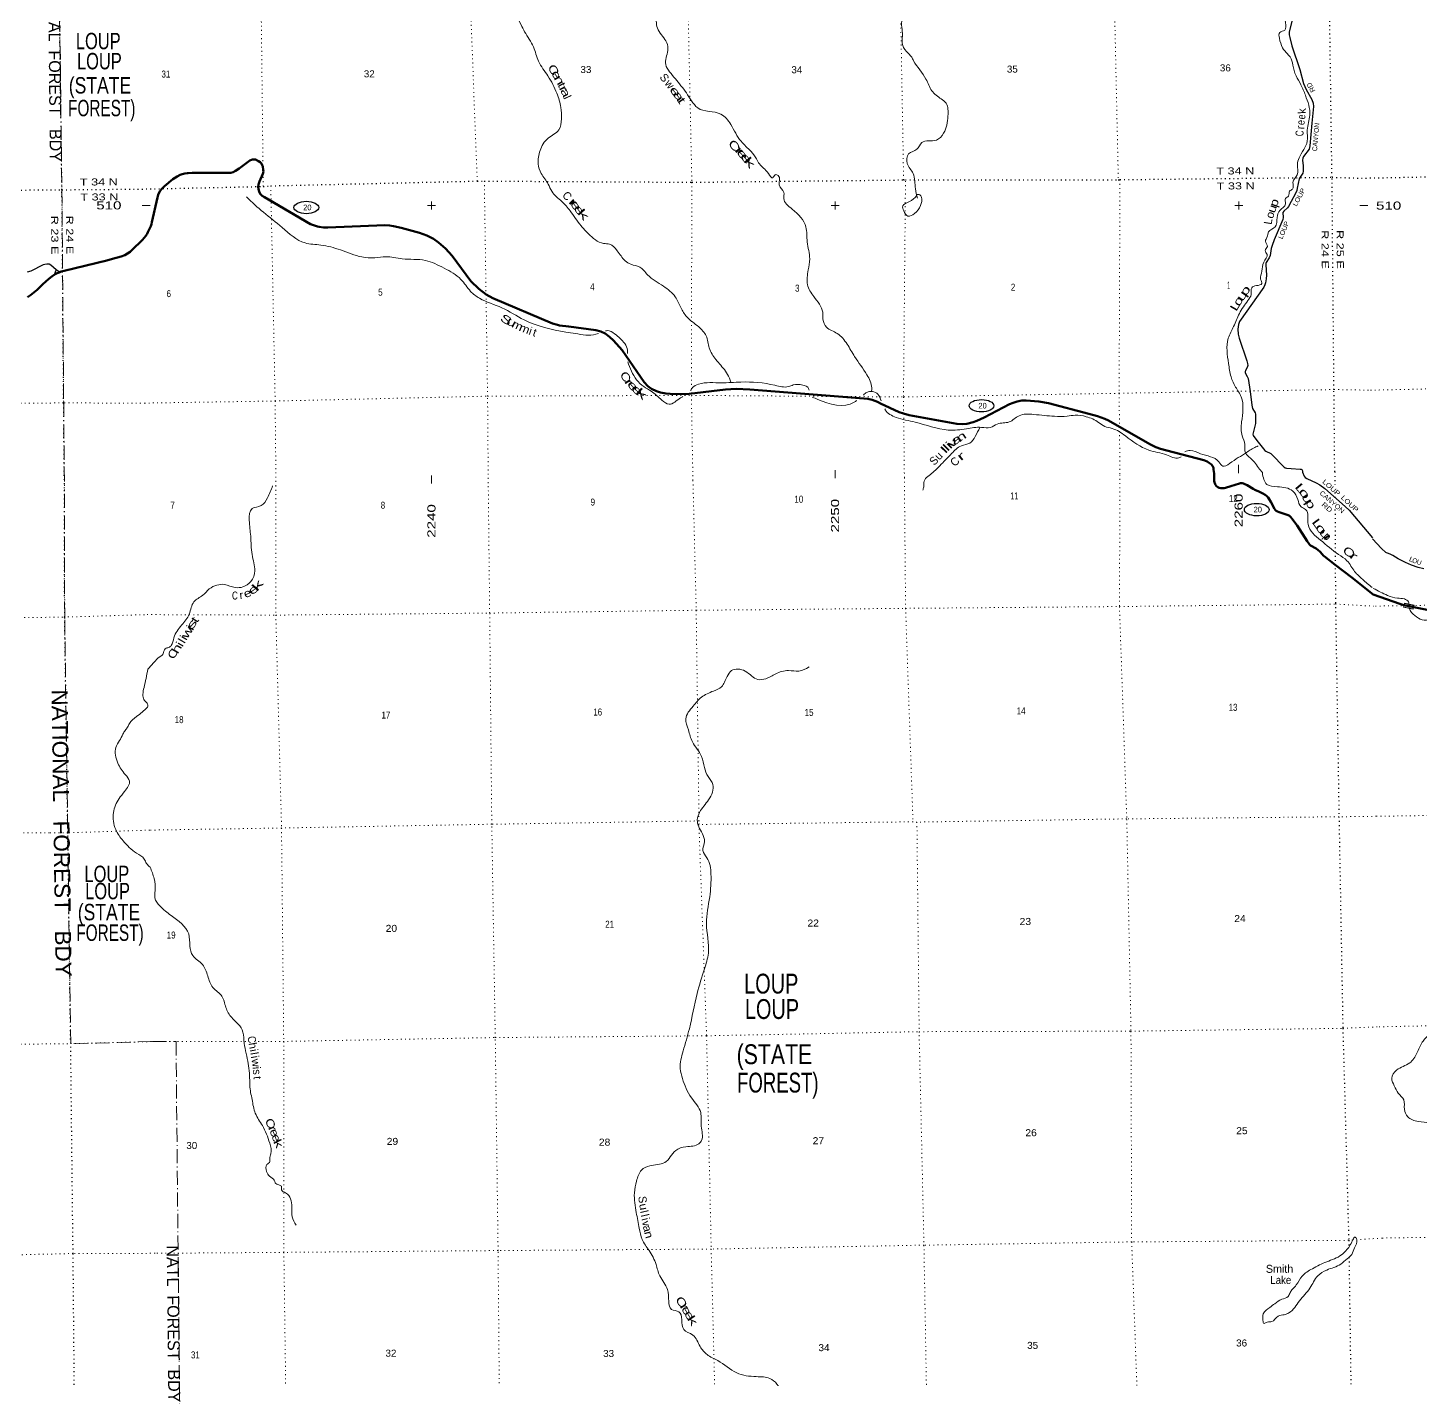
# Model space of a CAD drawing. Header units: feet. Extents: x 244583 to 493183, y 184934 to 372822.
# Drawn here: x 272783 to 307571, y 300871 to 334633 of the extents above; entities that cross this region are included whole.
import ezdxf
from ezdxf.enums import TextEntityAlignment as Align

# ---------------------------------------------------------------- set-up
doc = ezdxf.new("R2010")
doc.units = ezdxf.units.FT
doc.header["$LTSCALE"] = 70
doc.linetypes.add('DOT_DASHED', pattern=[7.7, 5, -1.2, 0.3, -1.2])
doc.linetypes.add('DOTTED', pattern=[1.5, 0.3, -1.2])
for name, color, linetype, lineweight in [('17', 7, 'Continuous', 25), ('23', 7, 'Continuous', 70), ('29', 7, 'Continuous', 25), ('30', 7, 'Continuous', 25), ('39', 7, 'Continuous', 13), ('44', 7, 'DOT_DASHED', 13), ('5', 7, 'Continuous', 13), ('59', 7, 'Continuous', 13), ('6', 7, 'DOTTED', 25), ('7', 7, 'DOTTED', 13)]:
    doc.layers.add(name, color=color, linetype=linetype, lineweight=lineweight)
doc.layers.add('41', color=7, linetype='Continuous')

msp = doc.modelspace()

# ---------------------------------------------------------------- linework, layer by layer
at = {"layer": '17'}
for centre in [(279740.5, 330144.39), (296610.98, 325191.11), (303487.09, 322595.87)]:
    msp.add_ellipse(centre, major_axis=(309.24, -1), ratio=0.500121, dxfattribs=at)
at = {"layer": '23'}
for points in [[(275647.52, 329332.44), (275693.37, 329382.9), (275733.05, 329438.07), (275763.44, 329488.07), (275784.06, 329531.94), (275852.58, 329676.25), (275861.85, 329700.99), (275869.43, 329725.4), (275882.46, 329776.26), (276018.95, 330396.84), (276039.09, 330460.89), (276057.63, 330504.19), (276090.61, 330564), (276127.71, 330613.49), (276193.65, 330677.41), (276408.57, 330848.29), (276517.21, 330920.75), (276587.28, 330957.87), (276641.9, 330979.52), (276704.76, 330994.99), (276766.58, 331003.23), (276792.34, 331004.26), (276886.12, 331010.37), (276977.82, 331010.45), (277072.62, 331006.32), (277792.56, 331006.35), (277858.86, 331013.54), (277915.26, 331030.76), (277970.15, 331056.84), (278059.01, 331120.21), (278332.09, 331315), (278368.93, 331334.2), (278398.81, 331339.36), (278430.76, 331346.58), (278470.9, 331341.73), (278545.13, 331304.3), (278585.33, 331274.4), (278619.33, 331240.38), (278638.91, 331202.23), (278651.27, 331167.17), (278665.17, 331088.6), (278667.76, 331041.38), (278664.67, 331013.54), (278656.98, 330981.37), (278592.54, 330854.76), (278567.4, 330797.93), (278545.14, 330716.59), (278541.02, 330660.91), (278544.59, 330605.59), (278559.57, 330543.37), (278587.03, 330489.16), (278636.85, 330439.24), (278699.64, 330400.25), (278793.19, 330345.23)], [(278793.19, 330345.23), (279847.63, 329730.89), (279942.43, 329691.71), (280016.62, 329671.09), (280064.02, 329660.77), (280167.06, 329646.34), (280277.6, 329642.48), (281699.68, 329702.22), (281821.97, 329695.82), (281918.09, 329679.85), (282110.63, 329636.82), (282568.01, 329510.23), (282751.92, 329446.23), (282918.37, 329357.63), (283046.14, 329266.9), (283215.98, 329119.12), (283382.72, 328938.24), (283854.28, 328304.17), (284051.53, 328109.69), (284233.62, 327973.53), (284400.9, 327875.49), (285895.8, 327247.57), (286013.83, 327208.87), (286066.21, 327200.1), (286296.91, 327167.85), (286972.72, 327078.9), (287097.86, 327048.02), (287204.25, 327000.19), (287316.31, 326916.05), (287417.4, 326820.14), (287635.59, 326583.6), (288184.8, 325783.22), (288272.56, 325682.87), (288367.43, 325616.76), (288491.02, 325559.14), (288589.12, 325523.74), (288725.96, 325493.15), (288834.06, 325485.69), (289096.61, 325478.25), (289307.13, 325489.03), (290218.05, 325596.26), (290483.01, 325614.13), (290824.45, 325598), (293672.67, 325376.1), (293768.96, 325363.24), (293879.3, 325335.34), (294008.03, 325284.88), (294088.85, 325244.12), (294554.93, 325030.2), (294661.33, 324998.24), (294802.46, 324959.86), (294800.44, 324959.82), (295995.42, 324736.69), (296138.99, 324732.22), (296245.65, 324741.16), (296398.66, 324777.59), (296494.62, 324816.32), (296674.8, 324900.35), (297310.87, 325228.92), (297405.39, 325267.33), (297499.18, 325301.38), (297614.59, 325322), (297730, 325326.12), (298042.4, 325298.55), (298287.48, 325252.41), (299291.36, 324991.52), (299510.49, 324928.76), (299696.1, 324868.33), (299786.85, 324826.61), (300814.79, 324234.8), (300969.73, 324158.95), (301085.35, 324118.4), (301239.51, 324076.7), (302164.43, 323828.54), (302246.45, 323799.1), (302310.99, 323760.44), (302353.61, 323724.87), (302393.26, 323675.04), (302405.14, 323636.19), (302410.77, 323598.57), (302420.02, 323499.48)], [(275647.52, 329332.44), (275384.54, 329080.25), (275337.85, 329038.54), (275276.64, 328993.96), (275208.02, 328954), (275118.07, 328921.12), (274900.81, 328857.59), (274757.94, 328819.31), (273687.03, 328560.44), (273618.05, 328542.6), (273568.59, 328524.04), (273515.01, 328501.35), (273467.61, 328474.55), (273382.08, 328419.9), (273305.93, 328365.42), (273156.24, 328232.11), (273012.78, 328086.76), (272846.25, 327953.86), (272770.86, 327903.72)], [(302420.02, 323499.48), (302426.59, 323318.08), (302433.43, 323276.46), (302440.63, 323253.81), (302448.86, 323233.23), (302458.11, 323215.73), (302475.6, 323191.03), (302493.09, 323171.48), (302512.63, 323156.04), (302529.09, 323146.78), (302546.57, 323140.6), (302588.22, 323132.89), (302630.91, 323130.31), (302674.68, 323132.56), (302710.11, 323139.57), (302843.82, 323180.57), (303057.16, 323251.21), (303079.37, 323255.87), (303100.47, 323259.47), (303125.66, 323255.87), (303158.05, 323246.1), (303186.34, 323235.29), (303247.39, 323204.5), (303401.71, 323113.03), (303454.82, 323086.05), (303523.73, 323059.29), (303576.08, 323035.88), (303640.99, 322999.59), (303694.47, 322967.69), (303732.48, 322938.37), (303771.62, 322895.64), (303798.36, 322859.62), (303836.83, 322793.93), (303927.34, 322619.07), (303949.05, 322589.45), (303971.68, 322568.87), (304008.71, 322545.2), (304045.28, 322531.3), (304197.14, 322486.25), (304249.91, 322469.56), (304274.59, 322458.23), (304302.36, 322440.74), (304337.34, 322409.86), (304367.16, 322374.87), (304498.73, 322196.21), (304744.76, 321804.68), (304787.35, 321746.54), (304807.92, 321722.86), (304832.56, 321702.5), (304971.47, 321620.97), (305023.47, 321585.12), (305065.07, 321550.99), (305132.96, 321472.77), (305150.44, 321453.21), (305172.31, 321433.01), (305444.94, 321215.4), (305859.82, 320902.18), (306400.5, 320478.02)], [(311433.18, 320706.35), (311387.38, 320685.82), (309873.54, 319980.29), (309794.57, 319945.78), (309635.69, 319890.87), (309471.93, 319852.86), (309305.1, 319832.17), (309130.1, 319833.02), (308956.14, 319852.16), (308903.63, 319861.6), (307162.61, 320209.3), (307063.91, 320242.28), (306400.5, 320478.02)]]:
    msp.add_lwpolyline(points, dxfattribs=at)
at = {"layer": '29'}
for points in [[(304402.37, 334968.62), (304300.6, 334522.43), (304299.2, 334455.96), (304311.1, 334389.96), (304365.07, 334185.63), (304564.6, 333588.35), (304656.11, 333246.16), (304721.73, 333092.72), (304861.89, 332846.56), (304897.38, 332749.85), (304905.73, 332670.37), (304867.47, 332248.12), (304817.53, 331683.78), (304797.15, 331605.33), (304657.83, 331414.63), (304636.81, 331376.78), (304628.85, 331324.72), (304643.75, 331182.02), (304649.42, 331055.07), (304635.12, 331002.42), (304573.77, 330903.67), (304551.03, 330859.09), (304498.92, 330629.95), (304485.52, 330567.24), (304459.1, 330495.87), (304345.86, 330293.31), (304283.79, 330165.62), (304254.01, 330133.65), (304160.55, 330056.58), (304140.9, 330022.64), (304145.51, 329894.94), (304136.7, 329846.01), (303922.04, 329334.73), (303871.93, 329196.27), (303849.42, 329121.16), (303820.52, 328945.05), (303800.48, 328889.28), (303724.91, 328771.18), (303716.43, 328747.34), (303712.23, 328708.44), (303729.12, 328450.84), (303726.94, 328364.65), (303705.92, 328263.72), (303691.21, 328213.26), (303662.19, 328152.78), (303060.82, 327295.43), (303029.67, 327224.89)], [(272776.25, 328533.14), (272865.25, 328565.4), (273171.29, 328719.22), (273211.22, 328731.84), (273259.54, 328739.19), (273318.38, 328734.99), (273359.92, 328712.73), (273489.29, 328597), (273439.56, 328458.69)], [(273489.29, 328597), (273524.3, 328569.94), (273557.92, 328551.01), (273602.57, 328536.79)], [(303029.67, 327224.89), (303018.79, 327101.98), (303027.2, 326977.92), (303046.43, 326882.71), (303243.42, 326311.57), (303258.34, 326248.29), (303262.55, 326198.87), (303254.28, 326168.76), (303203.71, 326067.45), (303197.41, 326043.27), (303198.66, 326016.12), (303250.95, 325924.8), (303270.95, 325874), (303325, 325545.87), (303361.31, 325206.4), (303377.65, 325124.03), (303446.53, 325010.99), (303455.88, 324984.56), (303457.97, 324933.05), (303454.92, 324787.5), (303453.78, 324749.06), (303394.94, 324513.56), (303392.84, 324482.02), (303398.83, 324451.44), (303486.19, 324322.77), (303691.24, 324075.15), (303715.67, 324054.81), (303835.99, 323997.56), (303871.95, 323967.91), (304155.63, 323669.33), (304175.59, 323654.08), (304196.47, 323642.41), (304206.06, 323639.36), (304229.18, 323631.48), (304350.37, 323624.35), (304574.92, 323610.2), (304595.86, 323603.62), (304611.62, 323595.73), (304624.23, 323584.69), (304634.34, 323567.45), (304634.74, 323530.02)], [(304634.74, 323530.02), (304669.17, 323435.97), (304694.38, 323402.32), (304735.23, 323374.6), (304970.34, 323267.77), (305064.26, 323213.06), (305186.3, 323122), (305697.06, 322675.97), (305795.6, 322582.18), (306381.09, 321888.88)], [(307664.76, 321114.12), (307521.04, 321152.87), (307355.16, 321210.02), (307200.36, 321276.4), (307023.44, 321364.92), (306887.07, 321449.74), (306840.11, 321472.82), (306776.5, 321497.69), (306731.38, 321513.38), (306710.16, 321527.2), (306603.27, 321623.09), (306381.44, 321863.56)]]:
    msp.add_lwpolyline(points, dxfattribs=at)
at = {"layer": '39'}
for points in [[(286412.3, 340608.88), (286432.02, 340296.31), (286354.62, 339825.26), (286476.26, 339604.61), (286454.28, 339408.62), (286547.59, 339016.13), (286721.66, 338624.53), (287005.23, 338191.75), (287127.48, 337741.05), (287249.58, 337480.05), (287503.27, 337188.21), (288015.1, 336568.24), (288238.29, 336118.66), (288334.89, 335792.8), (288501.68, 335508.07), (288588.27, 335174.03), (288508.2, 334937.04), (288530.45, 334580.09), (288748.1, 334261.62), (288772.5, 334070.17), (288720.01, 333716.44), (288819, 333533.89), (289101.58, 333187.88), (289366.31, 332813.41), (289519.81, 332631.46), (290101.04, 332476.41), (290346.28, 332216.76), (290603.44, 331797.82), (290852.68, 331542.25), (290985.97, 331362.09), (291062.14, 331233.77), (291286.99, 330992.06), (291397.25, 330884.3), (291452.92, 330959.58), (291533.9, 330940.29), (291556.77, 330706.45), (291671.98, 330518.02), (291669.65, 330368.66), (291880.62, 330104.6), (292222.89, 329658.34), (292255.42, 329285.36), (292318.85, 328858.24), (292283.63, 328583.4), (292261.6, 328213.86), (292418.39, 327920.95), (292642.95, 327527.88), (292649.02, 327350.36), (292738.04, 327157.61), (293008.42, 326995.1), (293251.7, 326731.4), (293440.99, 326420.68), (293749.08, 325961.94), (293867.86, 325638.34), (293865.8, 325558.38)], [(305022.5, 340318.7), (305009.05, 340282.55), (304865.95, 340083.21), (304546.9, 339734.62), (304481.62, 339439.27), (304493.08, 339320.33), (304456.35, 339161.31), (304451.71, 339073.13), (304467.97, 338690.43), (304442.03, 338486.33), (304353.47, 338285.57), (304347.65, 338087.74), (304299.69, 338044.83), (304233.58, 337999.71), (304222.87, 337876.49), (304227.28, 337666.66), (304086.7, 337424.97), (304073.03, 337206.87), (304136.06, 336991.64), (304197.62, 336905.54), (304204.13, 336865.25), (304269.89, 336765.07), (304266.63, 336696.42), (304302.22, 336585.82), (304301.17, 336501.05), (304342.67, 336402.63), (304313.94, 336267.1), (304364.73, 336239.41), (304385.49, 336189.19), (304379.94, 336144.73), (304445.16, 336090.96), (304395.32, 336035.92), (304428.56, 335953.55), (304518.47, 335859.69), (304454.7, 335786.34), (304429.79, 335669.02), (304434.3, 335451.12), (304344.43, 335365.38), (304184.45, 335230.43), (304176.5, 335042.66), (304205.99, 334758.45), (304187.88, 334576.62), (304061.36, 334516.71), (304052.91, 334373.34), (304134.36, 334136.11), (304257.28, 333980.05), (304324.73, 333908.14), (304387.66, 333700.98), (304469.44, 333435.5), (304591.15, 333208.8), (304703.41, 332947.57), (304814.75, 332450.93), (304749.4, 332080.44), (304750.59, 331799.95), (304545.67, 331383.4), (304504.86, 331218.07), (304497.69, 330961.7), (304392.87, 330770.85), (304382.67, 330603.25), (304308.55, 330551.98), (304283.69, 330430.63), (304205.65, 330369.23), (304203.13, 330236.01), (304065.7, 330071.04), (303997.05, 329894.71), (303945.24, 329658.04), (303785.08, 329539.23), (303742.3, 329395.48), (303707, 329304.28), (303752.91, 329173.61), (303699.65, 329064.05), (303745.1, 328973.74), (303662.55, 328777.09), (303616.66, 328552.58), (303584.6, 328354.46), (303612.13, 328241.75), (303481.47, 328191.88), (303360.92, 328140.11), (303346.66, 327974.47), (303267.66, 327820.23)], [(293057.96, 339804.09), (293311.03, 339566.72), (293409.57, 339424.53), (293609.69, 339226.94), (293719.77, 338957.74), (293783.8, 338478.15), (293826.74, 338077.03), (293956.34, 337866.56), (294113.66, 337527.25), (294151.3, 337237.06), (294252.45, 336689.27), (294292.88, 336508.09), (294245.38, 336247.24), (294309.68, 335921.03), (294401.88, 335802.98), (294555.13, 335643.22), (294575.79, 335425.5), (294670.44, 335093.57), (294612.35, 334699.41), (294636.88, 334495.86), (294627.58, 334249.56), (294734.93, 334042.88), (294865.82, 333897), (294913.21, 333812.77), (295223.37, 333350.01), (295367.98, 333063.02), (295606.57, 332855.77), (295724.9, 332748.1), (295770.94, 332429.75), (295664.81, 331998.75), (295483.02, 331829.25), (295120.31, 331766.74), (294997.06, 331597.89), (294790.42, 331482.61), (294756.83, 331242.1), (294902.99, 330995.48), (294959.91, 330608.65), (295010.96, 330381.17)], [(283227.59, 336961.61), (283651.48, 336617.15), (283925.15, 336343.68), (284125.93, 336087.58), (284555.51, 335775.47), (284813.15, 335314.16), (285104.73, 334709.94), (285195.56, 334535.37), (285413.91, 334156.36), (285545.21, 333796.57), (285777.55, 333429.83), (286000.53, 332998.4), (286103.48, 332646.38), (286114.85, 332357.93), (286051.35, 332084.79), (285783.19, 331876.01), (285580.75, 331569.06), (285536.11, 331235.59), (285611.55, 330994.26), (285786.18, 330729.8), (285873.02, 330551.15), (286122.26, 330295.58), (286332.91, 330059.77), (286605.67, 329689.43), (286787.64, 329489.63), (287167.98, 329245.59), (287317.6, 329227.05), (287511.27, 329063.7), (287705.91, 328815.61), (287850.3, 328724.37), (288071.15, 328656.16), (288267.19, 328462.57), (288664.16, 328176.33), (288957.93, 327911.17), (289096.25, 327644.29), (289246.27, 327413.86), (289543.91, 327162.86), (289730.22, 326936.87), (289808.37, 326635.03), (289975.23, 326344.25), (290212.73, 326056.26), (290311.63, 325881.78), (290349.14, 325781.16)], [(278242.83, 330406.74), (278669.17, 330023.96), (279137.89, 329643.67), (279709.63, 329258.46), (280101.91, 329206.26), (280593.94, 329082.52), (281128.95, 328908.79), (281450.2, 328888.11), (281730.56, 328913.39), (282132.91, 328863.33), (282718.9, 328821.33), (283183.46, 328628.67), (283604.59, 328348.76), (283846.26, 328048.71), (284064.24, 327877.56), (284626.23, 327639.55), (285180.87, 327336.89), (286223.52, 327032.06), (286464.77, 326994.93), (286973.82, 326977.21), (287038.8, 326999.08)], [(294988.16, 330433.39), (294810.08, 330292.19), (294643.74, 330183.4), (294667.35, 330060.56), (294773.83, 329930.56), (294936.68, 329990.88), (295087.82, 330192.32), (295107.58, 330406.45), (295072.62, 330462.57), (294989.81, 330465.7)], [(303267.66, 327820.23), (303053.34, 327492.98), (302909.62, 327172.55), (302777.72, 326876.47), (302744.96, 326563.31), (302782.87, 326248.91), (302847.31, 325910.59), (302959.22, 325657.55), (303099.31, 325412.89), (303141.24, 325100.56), (303110.49, 324787.43), (303122.53, 324440.46), (303189.64, 324221.23), (303201.9, 324031.67), (303294.11, 323913.62), (303430.86, 323783.95), (303535.5, 323637.78), (303627.71, 323519.73)], [(287214.96, 327059.95), (287259.47, 327069.14), (287442.1, 326988.41), (287695.24, 326744.99), (287767.78, 326580.31), (287767.26, 326494.23)], [(287772.85, 326289.21), (287864.67, 326052.65), (288172.11, 325670.93), (288357.69, 325554.9), (288621.97, 325330.45), (288804.85, 325227.52), (289091.71, 325390.1), (289150.83, 325423.58)], [(289342.29, 325573), (289391.65, 325645.65), (289542.11, 325730.04), (290113.09, 325764.57), (290597.43, 325784.02), (291450.38, 325702.58), (291789.95, 325669.99), (291906.6, 325709.62), (292144.85, 325708.2), (292291.24, 325619), (292302.73, 325576.61)], [(292383.76, 325407.75), (292520.48, 325347.06), (293427.79, 325278.33), (293491.74, 325323.41)], [(293661.52, 325457.94), (293743.97, 325525.99), (294019.03, 325484.62), (294100.2, 325311.72)], [(294193.51, 325117.44), (294207.25, 325091.15), (294479.97, 324900.42), (294949.73, 324782.48), (295779.79, 324583.75), (296235.71, 324617.01), (296608.83, 324651.38), (296833.01, 324645.78), (297005.63, 324734.45), (297299.81, 324786.12), (297548.38, 324942.22), (297919.54, 324972.53), (298432.87, 324927.72), (298753.88, 324929.23), (298949.42, 324955.6), (299228.93, 324917.84), (299536.98, 324776.4), (299689.58, 324673.14), (299875.89, 324624.74), (300205.11, 324436.64), (300790.64, 324081.85), (301236.19, 323961.63), (301541.88, 323890.32), (301597.96, 323913.63)], [(296572.89, 324648.64), (296451.93, 324423.64), (296318.54, 324258.71), (296107.33, 324189.8), (295863.24, 323995.4), (295643.73, 323768.99), (295488.09, 323607.85), (295234.42, 323402.41)], [(301693.15, 324040.6), (301822.43, 324075.03), (302081.82, 323991.1), (302544.49, 323786.32), (302638.58, 323680.39), (302805.37, 323748.82), (303230.26, 324023.91), (303468.9, 324165.78), (303521.2, 324185.82)], [(278898.97, 323190.39), (278769.9, 322887.85), (278611.05, 322695.99), (278390.06, 322620.44), (278315.28, 322332.73), (278351.04, 321933.37), (278385.64, 321471.4), (278453.75, 321068.42), (278354.51, 320798.57), (278158.5, 320666.81), (277967, 320648.18), (277699.5, 320725.5), (277503.93, 320708.84), (277317.49, 320615.57), (277152.14, 320455.93), (276932.31, 320295.59), (276813.49, 319981.06), (276625.46, 319710.07), (276433.96, 319396.63), (276364.03, 319197.83), (276308.1, 319154.7), (276215.74, 319119.19), (276160.95, 318993.28), (276031.29, 318880.55), (275913.91, 318755.85), (275781.68, 318607.78)], [(295234.42, 323402.41), (295171.45, 323274.11), (295166.52, 323164.05), (295141.42, 323080.93)], [(303627.71, 323519.73), (303740.3, 323226.22), (304005.54, 323167.04), (304388.49, 323060.92), (304512.52, 322848.48), (304593.72, 322667.79), (304709.75, 322596.59), (304773.41, 322223.84), (305079.49, 321836.05), (305530.52, 321476.37), (305742.59, 321319.58), (305934.05, 321047.43), (306128.44, 320856.08), (306371.48, 320649.21)], [(306398.37, 320627.74), (306758.63, 320453.13), (307002.91, 320383.81), (307175.26, 320366.12), (307279.64, 320289.42), (307286.56, 320235.57)], [(307286.56, 320235.57), (307301.12, 320122.2), (307439.73, 319947.2), (307617.24, 319843.68), (307848.99, 319852.33), (308024.54, 319847.74), (308301.92, 319691.66), (308668.84, 319494.95), (308792.53, 319360.06), (309078.87, 319260.72), (309537.77, 319205.21), (309837.58, 319340.44), (309962.69, 319437.86), (310038, 319503.99), (310112.91, 319489.32), (310172.99, 319510.71), (310287.01, 319456.42), (310405.38, 319487.05), (310550.69, 319481.86), (310794.81, 319375.62), (311002.56, 319272.7), (311076.06, 319126.71), (311248.37, 318980.67), (311537.41, 318847.04), (311715.57, 318913.2), (311879.75, 318872.03), (311939.13, 318725.76), (312032.1, 318614.49), (312226.92, 318654.73), (312484.51, 318783.06), (312663.65, 318800.76), (312896.2, 318668.03), (312971.5, 318431.18), (312881.22, 318205.18), (312726.31, 317983.96), (312748.31, 317790.49), (312679.52, 317599.26), (312643.35, 317491.49), (312661.4, 317192.91), (312567.05, 316968.85), (312371.13, 316680.15), (312352.58, 316498), (312437, 316309.81), (312593.95, 316226.07), (312747.72, 316099.86), (312896.29, 315931.13), (312902.49, 315721.18), (312910.06, 315543.59), (312823.33, 315341.9), (312796.83, 315254.52), (312702.16, 315147.6), (312646.32, 315015.2), (312607.49, 314939.69), (312504.76, 314933.61), (312450.6, 314716.41), (312364.2, 314599.56), (312207.8, 314554.04), (312186.79, 314394.05), (312061.6, 314300.67), (311901.94, 314317.69), (311718.4, 314116.1), (311574.87, 314133.44), (311465.81, 314040.38), (311287.8, 313966.15), (311126.08, 313884.16), (311072.7, 313830.58), (311021.89, 313647.78), (310887.42, 313513.82), (310737.19, 313361.36), (310629.42, 313304.69), (310512.58, 313298.32), (310464.43, 313184.25), (310499.74, 312930.45), (310412.36, 312761.07), (310308.62, 312704.47), (310188.35, 312566.75), (310075.21, 312475.63), (310001.55, 312326.71), (309960.98, 312237.03), (309951.02, 312129.78), (309834.29, 312016.37), (309701.76, 311785.49), (309613.86, 311541.36), (309521.44, 311422.37), (309412.62, 311317.2), (309307.91, 311107.07), (309238.79, 310931.99), (309117.55, 310842.72), (309022.23, 310667.12), (308705.97, 310345.74), (308554.77, 310241.74), (308460.42, 310118.67), (308381.43, 309933.29)], [(292305.48, 318664.47), (292046.49, 318562.19), (291785.93, 318574.98), (291468.11, 318494.14), (291219.5, 318371.8), (291021.97, 318351.07), (290706.22, 318561.05), (290364.93, 318572.8), (290255.87, 318430.04), (290112.12, 318167.69), (289915.72, 318064.19), (289613.09, 317906.82), (289404.2, 317684.02), (289220.78, 317370.68), (289287.2, 317090.86), (289386.13, 316795.3), (289615.21, 316428.72), (289685.66, 316148.95), (289777.48, 315930.03), (289899.35, 315727.65), (289791.52, 315348.65), (289567.76, 315032.77), (289509.74, 314848.27), (289635.65, 314498.53), (289690.76, 314307.41), (289647.5, 314076.65), (289748.86, 313898.24), (289851.35, 313489.64), (289818.83, 312917.76), (289739.04, 312260.46), (289785.62, 311513.92), (289688.04, 311122.94), (289506.76, 310506.73), (289310.92, 309627.83), (289155.07, 309070.51), (289084.42, 308629.39), (289138.26, 308383.73), (289360.85, 307901.97), (289594.03, 307531.4), (289606.79, 307190.31), (289615.67, 306837.04), (289548.19, 306753.38), (289226.29, 306676.53), (288969.18, 306584.37), (288834.14, 306423.1), (288694.72, 306286.01), (288320.43, 306202.42), (288116.04, 306092.76), (287992.61, 305820.59), (287938.13, 305525.06), (287985.29, 305030.94), (288059.28, 304640.15), (288131.69, 304364.44), (288307.12, 304084.01), (288479.39, 303738.91), (288572.13, 303453.36), (288764.52, 303112.57), (288794.92, 302810.06), (288866.22, 302615.11), (289046.67, 302556.86), (289171.87, 302112.21), (289397.82, 301973.77), (289579.38, 301687.36), (289753.75, 301483.64), (290022.23, 301335.66), (290494.73, 301028.76), (290984.51, 300934.12), (291322.21, 300890.01), (291639.85, 300542.75), (291861.83, 300252.82), (292231.73, 300067.78), (292457.11, 299824.33), (292596.56, 299664.58), (292888.05, 299310.93), (292749.83, 298939.61), (292471.62, 298473.6), (292169.81, 298255.66), (292040.02, 298005.61), (292248.18, 297693.29), (292599.44, 297102.13), (292719.43, 296889.63), (292958.94, 296646.37), (292959.47, 296460.6), (292750.94, 296358.96), (292395.2, 296099.94), (292117.87, 295716.73), (291983.6, 295351.52), (291989.89, 295188.04), (292015.44, 294944.04)], [(275750.03, 317774.3), (275684.22, 317852.06), (275658.16, 317980.94), (275686.01, 318153), (275781.68, 318607.78)], [(275771.63, 317656.62), (275498.47, 317423.32), (275321.22, 317249.17), (275274.03, 317159.64), (275212.59, 317078), (275159.34, 316988.39), (275070.81, 316823.56), (274982.34, 316654.69), (275032.33, 316261.58), (275220.2, 315971.39), (275321.35, 315815.29), (275201.87, 315555.11), (275061.05, 315375.41), (274922.63, 315026.1), (274979.14, 314600.77), (275162.83, 314320.61), (275498.3, 314016.34), (275692.26, 313865.58), (275750.36, 313755.33), (275839.57, 313660.72)], [(275750.03, 317774.3), (275771.63, 317738.27), (275783.64, 317692.64), (275771.63, 317656.62)], [(275839.57, 313660.72), (275937.29, 313376.74), (275961.62, 313074.16), (275958.04, 312894.39), (276083.91, 312694.09), (276363.76, 312453.36), (276801.96, 311998.62), (276832.41, 311692.07), (276902.25, 311456.72), (277145.54, 311231.68), (277276.65, 310944.61), (277407.78, 310655.52), (277632.8, 310438.32), (277708.31, 310231.31), (277831.15, 309958.27), (278138.8, 309602.8), (278182.85, 309334.8), (278276.78, 308815.03), (278325.71, 308339.11), (278327.45, 308211.92), (278384.8, 307857.26), (278466.23, 307513.01), (278644.03, 307206.35), (278825.63, 306770.51), (278857.54, 306504.37), (278827.05, 306372.72), (278830.06, 306300.07), (278758.27, 306236.54), (278748.6, 306058.72), (278822.83, 305944.58), (278941.36, 305839.08), (278966.4, 305778.83), (279051.94, 305723.39), (279116.97, 305691.92), (279122.28, 305599.1), (279224.24, 305523.68), (279380.45, 305172.32), (279385.82, 304928.06), (279489.64, 304717.37)], [(308381.43, 309933.29), (308069.32, 309706.93), (307799.38, 309489.48), (307623.87, 309290.06), (307490.2, 309014.72), (307311.54, 308770.81), (306980.32, 308592.54), (306861.38, 308388.19), (306923.62, 308199.56), (307024, 308019.76), (307160.51, 307848.77), (307177.32, 307612.78), (307259.64, 307428.59), (307522.19, 307308.58), (307811.3, 307271.91), (308004.26, 307203.03), (308191.77, 307002.75), (308345.53, 306674.55), (308492.85, 306467.42), (308774.91, 306279.12), (309036.37, 306213.62), (309247.84, 306328.91), (309454.43, 306284.54), (309847.88, 306173.19), (310066.73, 306120.99), (310271.5, 306066.48), (310424.59, 306075.59), (310623.68, 306002.79), (310809.02, 306012.53), (311020.61, 305919.79), (311063.14, 305809.54), (311140.9, 305651.52), (311368.69, 305454.06), (311668.77, 305272.18), (311821.45, 305200.48), (311928.81, 304974.37), (312021.9, 304756.05), (312180.83, 304674.38), (312320.08, 304568.08), (312379.5, 304318.79), (312440.85, 304073.59), (312458.99, 303871.97), (312511.43, 303669), (312635.28, 303425.04), (312760.22, 303328.55), (312922.94, 303158.08), (313205.64, 303038.47), (313344.61, 302845.31), (313476.73, 302793.4), (313635.3, 302729.89), (313790.24, 302545.13), (313841.31, 302410.81), (313928.36, 302293.37), (313994.27, 302122.99), (314189.4, 301945.08), (314421.26, 301745.69), (314519.14, 301489.09), (314574.12, 301158.93), (314649.19, 300934.2), (314771.3, 300777.06), (314908.21, 300484.88), (315075.16, 300304.39), (315275.7, 300259.9), (315457.88, 299922.17), (315602.49, 299648.32), (315780.49, 299520.57), (315848.34, 299354.27), (315848.17, 299059.37), (315880.66, 298845.91), (315900.36, 298565.54), (316019.78, 298442.68), (316147.58, 298404.83), (316249.15, 298469.46), (316429.41, 298531.62), (316579.03, 298411.38), (316754.2, 298222.98), (317027.99, 298044.61), (317167.13, 297944.37), (317374.36, 297867.69), (317600.46, 297856.03), (317762.14, 297839.04), (317843.5, 297804.3), (317937.07, 297763.75), (318014.84, 297706.72), (318078.46, 297651.42), (318159.58, 297628.8), (318277.31, 297590.74), (318371.45, 297521.92), (318519.29, 297288.53), (318526.22, 297143.24), (318380.18, 297083.78), (318261.03, 296889.53), (318251.55, 296758.05), (318276.39, 296726.22), (318203.21, 296654.08), (318226.06, 296519.2), (318197.35, 296340.88)], [(303650.07, 302301.05), (303651.31, 302505.02), (303814.64, 302664.63), (303936.5, 302757.07), (304114.65, 302866.39), (304271.15, 302935.05), (304324.22, 303038.72), (304383.69, 303118.24), (304475.05, 303226.44), (304621.43, 303444.4), (304877.23, 303631.45), (305238.2, 303803.71), (305607.21, 303978.1), (305804.1, 304192.66), (305888.72, 304351.26), (305946.3, 304420.66), (305987.55, 304356.58), (305929.81, 304151.88), (305859.43, 303985.39), (305747.82, 303880.97), (305586.21, 303743.59), (305234.97, 303597.7), (305012.9, 303453.49), (304817.29, 303146.05), (304557.2, 302829.7), (304292.89, 302527.43), (304176.45, 302481.51), (304019.56, 302441.11), (303865.93, 302309.9), (303751.07, 302296.3), (303654.53, 302270.82), (303650.07, 302301.05)]]:
    msp.add_spline(points, degree=3, dxfattribs=at)
at = {"layer": '44'}
for points in [[(275531.93, 338668.68), (273540.98, 338670.49), (273563, 335958.53), (273634.85, 330597.16), (273678.32, 325265.35), (273696.53, 323127.96)], [(275895.48, 309305.15), (273853.49, 309253.33), (273703.48, 319946.83), (273696.53, 323127.96)], [(275895.48, 309305.15), (276484.83, 309309.54), (276591.04, 298692.56)]]:
    msp.add_lwpolyline(points, dxfattribs=at)
at = {"layer": '5'}
for p, q in [((275636.8, 330197.74), (275838.5, 330197.72)), ((282767.12, 330197.46), (282968.82, 330197.44)), ((282867.96, 330096.6), (282867.98, 330298.3)), ((292851.8, 330195.73), (293053.5, 330195.69)), ((292952.63, 330094.86), (292952.67, 330296.56)), ((302936.47, 330193.17), (303138.16, 330193.11)), ((303037.29, 330092.29), (303037.35, 330293.99)), ((306266.87, 330191.69), (306065.18, 330191.75)), ((292950.99, 323379.02), (292951.04, 323580.7)), ((303035.14, 323510.24), (303035.2, 323711.92)), ((282866.85, 323246.98), (282866.88, 323448.66))]:
    msp.add_line(p, q, dxfattribs=at)
at = {"layer": '59'}
for points in [[(307175.52, 320259.04), (307420.3, 320208.18), (307398.93, 320105.36), (307154.15, 320156.23)], [(307181.72, 320249.57), (307163.61, 320162.43), (307392.72, 320114.82), (307410.83, 320201.97)], [(307181.72, 320249.57), (307163.61, 320162.43), (307392.72, 320114.82), (307410.83, 320201.97)]]:
    msp.add_lwpolyline(points, close=True, dxfattribs=at)
at = {"layer": '6'}
for p, q in [((305437.73, 323540.66), (305439.39, 323212.72)), ((305440.36, 323020.21), (305441.18, 322857.78)), ((305792.12, 303912.86), (305862.16, 299080.54))]:
    msp.add_line(p, q, dxfattribs=at)
for points in [[(273696.53, 323127.96), (273677.72, 325261.53), (273634.84, 330587.57), (273563.35, 335945.62), (273515.7, 341340.24), (273531.73, 346634.6), (273348.82, 351836.07), (273277.56, 357171.91), (273316.6, 362391.84)], [(305437.73, 323540.66), (305417.06, 325595.77), (305368.6, 330898.63), (305292.28, 336166.86), (305185.87, 341594.2), (305114.86, 346927.07), (305024.34, 352201.21), (305015.48, 352269.72), (304938.01, 356780.67)], [(336878.36, 331491.56), (331881.06, 331379.51), (326538.76, 331268.01), (321175.69, 331184.39), (315835.85, 331050.69), (310535.65, 330956.23), (306257.5, 330873.42)], [(275631.77, 330605.24), (278663.82, 330669.67), (278853.42, 330685.88), (284010.43, 330805.03), (284188.29, 330805.06), (289373.43, 330775.28), (294664.58, 330833.44), (294710.99, 330835.97), (300029.1, 330831.86), (300069.38, 330840.38), (305368.6, 330898.63), (306257.5, 330873.42)], [(269990.8, 330560.62), (273634.84, 330587.57), (275631.77, 330605.24)], [(274302.41, 277157.28), (274304.85, 277296.34), (274249.82, 282656.23), (274168.33, 288038.36), (274066.98, 293336.23), (273963.65, 298632.05), (273913.68, 304009.41), (273853.49, 309253.33), (273780.8, 314521.5), (273704.19, 319910.89), (273696.53, 323127.96)], [(305442.51, 322595.77), (305454.31, 320263.81), (305541.77, 314921.87), (305638.54, 309636.58), (305785.93, 304339.84), (305788.45, 304165.67)]]:
    msp.add_lwpolyline(points, dxfattribs=at)
at = {"layer": '7'}
for p, q in [((294664.58, 330833.44), (294592.01, 334898.53)), ((307420.05, 320201.19), (306404.53, 320184.8)), ((275895.48, 309305.15), (278225.65, 309307.97)), ((306621.73, 304396.36), (305993.08, 304353.85))]:
    msp.add_line(p, q, dxfattribs=at)
for points in [[(299407.39, 369456.23), (299435.8, 368104.42), (299494.62, 362777.46), (299589.28, 357495.3), (299679.87, 352215.11), (299791.32, 346876.63), (299855.88, 341577.99), (299910.6, 336257.04), (300029.1, 330831.86)], [(284010.43, 330805.03), (283811.88, 336007.45), (283855.97, 341339.57), (283752.73, 346666.03), (283651.79, 351968.31), (283564.7, 357294.95), (283502.76, 362541.15), (283496.58, 367854.55), (283451.39, 369247.01)], [(288761.15, 369315.34), (288782.28, 367860.18), (288815.88, 362619.73), (288898.01, 357373.75), (289037.43, 352061.81), (289116.28, 346749.2), (289195.52, 341402.29), (289258.29, 336083.45), (289373.43, 330775.28), (289361.58, 325449.57), (289401.02, 323326.5)], [(278274.94, 356104.48), (278354.47, 351920.17), (278461.61, 346605.86), (278556.93, 341265.18), (278603.55, 335946.16), (278663.82, 330669.67)], [(294683.63, 323395.76), (294661.7, 325429.12), (294710.99, 330835.97)], [(300069.38, 330840.38), (300049.59, 325502.47), (300069.95, 323467.69)], [(278853.42, 330685.88), (278961.27, 325309.02), (278982.75, 323193.55)], [(284286.43, 323260.63), (284269.87, 325429.93), (284188.29, 330805.06)], [(306330.33, 325579.66), (310582.23, 325674.03), (315875.83, 325693.52), (321229.05, 325865.92), (326595.89, 325963.77), (328928.28, 326025.64)], [(275697.98, 325256.64), (278961.27, 325309.02), (284269.87, 325429.93), (287858.97, 325443.77)], [(288141.93, 325444.87), (289361.58, 325449.57), (294676.04, 325411.12), (300049.59, 325502.47), (305417.06, 325595.77), (306330.33, 325579.66)], [(271971.12, 325249.6), (273693.87, 325261.7), (275697.98, 325256.64)], [(278982.75, 323193.55), (278979.64, 319960.55), (279121.28, 314641.52), (279176.34, 309307.24), (279180.03, 304038.93), (279251.37, 298694.76)], [(284577.08, 298777.61), (284532.5, 304083.76), (284461.47, 309405.72), (284374.18, 314735.55), (284321.94, 320011.31), (284286.43, 323260.63)], [(289401.02, 323326.5), (289482.31, 320081.94), (289553.42, 314757.45), (289549.72, 314729.64), (289741.29, 309449.62), (289856.81, 304122.18), (289989.77, 298847.46)], [(294683.63, 323395.76), (294713.64, 320129.25), (294899.88, 314796.66)], [(300069.95, 323467.69), (300058.04, 320173.98), (300240.02, 314857.49), (300344.98, 309564.24), (300362.74, 304300.15), (300554.72, 298989.84)], [(275763.4, 319973.11), (278979.64, 319960.55), (284321.94, 320011.31), (289482.31, 320081.94), (294713.64, 320129.25), (300058.04, 320173.98), (305454.7, 320235.54), (306404.53, 320184.8)], [(313850.45, 320298.65), (310630.11, 320253.01), (307420.05, 320201.19)], [(245124.91, 319561.87), (247022.53, 319595.75), (252376.66, 319734.01), (257682.37, 319721.43), (263013.29, 319856.99), (268386.61, 319849.76), (273680.22, 319910.07), (275763.4, 319973.11)], [(306476.77, 314933.42), (305541.77, 314921.87), (300239.85, 314869.6), (294996.86, 314789.83), (294899.88, 314796.66), (289549.72, 314729.64)], [(306476.77, 314933.42), (310758.99, 314999.9), (312356.88, 315011.02)], [(275830.06, 314588.98), (273780.8, 314521.5), (273321.82, 314521.3), (271756.62, 314520.63)], [(289552.96, 314818.19), (284374.18, 314735.55), (279121.28, 314641.52), (275830.06, 314588.98)], [(294996.86, 314789.83), (295052.6, 309552.49), (295054.36, 309461.92), (295172.24, 304219.04), (295265.23, 298915.53)], [(337199.58, 310263.82), (332260.36, 310177.71), (326926.6, 310055.53), (321684.96, 309950.56), (316194.21, 309828.04), (310869.49, 309758.55), (306549.1, 309675.38)], [(278541.03, 309308.35), (279164.2, 309309.1), (284461.47, 309405.72), (289741.29, 309449.62), (295052.6, 309552.49), (300334.86, 309566.13), (305638.54, 309636.58), (306549.1, 309675.38)], [(245242.18, 308904.83), (247221.92, 308947.46), (252552.8, 309085.04), (257829.99, 309021.92), (263145.01, 309139.08), (268509.4, 309192.31), (273853.49, 309253.33), (275895.48, 309305.15)], [(306621.73, 304396.36), (310997.12, 304467.04), (316319.63, 304546.59), (321663.47, 304668.98), (327018.19, 304751.18), (332443.1, 304838.06), (337280.38, 304923.72)], [(305881.82, 304346.32), (305785.93, 304339.84), (300362.74, 304300.15), (295172.24, 304219.04), (289856.81, 304122.18), (284532.5, 304083.76), (279180.03, 304038.93), (275960.96, 304015.48)], [(275960.96, 304015.48), (273913.68, 304009.41), (268590.61, 303890.12), (263244.17, 303853.3), (257901, 303727.66), (252598.11, 303752.04), (247258.43, 303664.83), (245300.83, 303575.47)]]:
    msp.add_lwpolyline(points, dxfattribs=at)

# ---------------------------------------------------------------- texts
at = {"layer": '17'}
for p in [(279766.55, 330076.08), (296637.03, 325122.8), (303513.14, 322527.56)]:
    msp.add_text('20', height=140, dxfattribs=at).set_placement(p, align=Align.CENTER)
at = {"layer": '30'}
for s, rotation, width, p in [('RD', 119.657, 1.1, (304892.31, 333172.76)), ('LOUP', 61.793, 1.1, (304596.21, 330373.11)), ('LOUP', 67.225, 1.05, (304214.61, 329556.6)), ('LOUP', 318.87, 1.2, (305311.9, 323101.05)), ('CANYON', 318.87, 1.1, (305331.22, 322743.19)), ('LOUP', 316.87, 1.2, (305771.74, 322700.82)), ('RD', 318.87, 1.25, (305205.37, 322609.47)), ('L', 336.79, 1.35, (307333.49, 321295.47))]:
    msp.add_text(s, height=120, rotation=rotation, dxfattribs=dict(at, width=width)).set_placement(p, align=Align.CENTER)
for s, rotation, p in [('CANYON', 84.943, (305022.88, 331898.84)), ('O', 340.99, (307419.16, 321261.87)), ('U', 340.99, (307527.69, 321223.87))]:
    msp.add_text(s, height=120, rotation=rotation, dxfattribs=at).set_placement(p, align=Align.CENTER)
at = {"layer": '41'}
for s, rotation, width, p in [('C', 302.281, 1.4, (285831.97, 333530.92)), ('e', 298.716, 1.45, (285906, 333410.46)), ('n', 300.716, 1.6, (285977.58, 333277.47)), ('t', 298.957, 1.35, (286036.36, 333162.3)), ('r', 297.957, 1.6, (286080.86, 333066.79)), ('a', 294.859, 1.45, (286128.11, 332971.13)), ('l', 294.716, 1.05, (286173.3, 332856.59)), ('e', 308.957, 1.8, (288882.25, 332978.71)), ('a', 305.421, 1.75, (288960.26, 332872.24)), ('t', 305.421, 1.6, (289039.77, 332758.61)), ('e', 83.463, 0.85, (304682.87, 332258.47)), ('e', 87.285, 0.8, (304700.99, 332404.12)), ('C', 88.149, 0.75, (304657.56, 331994.81)), ('C', 306.02, 1.5, (290352.29, 331633.1)), ('r', 312.45, 2.15, (290489.33, 331501.51)), ('e', 312.407, 1.95, (290566.9, 331410.19)), ('e', 311.509, 1.9, (290657.15, 331309.03)), ('k', 309.662, 2.05, (290738.38, 331205.18)), ('r', 314.231, 2.25, (286339.44, 330207.25)), ('e', 309.207, 1.8, (286397.68, 330133.13)), ('e', 306.402, 1.7, (286479.55, 330025.71)), ('u', 71.607, 1.3, (303964.69, 330082.63)), ('p', 70.993, 1.3, (304016.21, 330230.7)), ('k', 311.12, 2.1, (286586.51, 329904.64)), ('o', 73.288, 1.1, (303914.29, 329930.55)), ('u', 55.633, 1.75, (303196.76, 327882.73)), ('p', 55.057, 1.75, (303275.75, 328006.2)), ('L', 59.778, 1.55, (303032.22, 327631.89)), ('o', 61.408, 1.45, (303107.16, 327756.11)), ('S', 326.579, 1.6, (284679.2, 327260.12)), ('u', 331.579, 1.6, (284821.36, 327188.54)), ('m', 334.567, 1.2, (284976.31, 327108.18)), ('m', 337.862, 1.15, (285158.72, 327025.58)), ('t', 340.623, 1.05, (285416.7, 326928.96)), ('C', 301.346, 1.35, (287631.06, 325863.74)), ('r', 304.8, 1.85, (287721.42, 325727.72)), ('e', 310.274, 1.85, (287827.8, 325620.67)), ('e', 316.506, 2, (287941.43, 325508.37)), ('k', 319.334, 2.1, (288048.63, 325416.66)), ('l', 45.862, 1.8, (295802.12, 324076.01)), ('i', 43.323, 1.85, (295864.5, 324134.04)), ('v', 39.214, 1.95, (295944.46, 324197.96)), ('a', 35.807, 1.75, (296037.01, 324264.8)), ('n', 33.656, 1.7, (296154.06, 324335.74)), ('l', 45.911, 1.8, (295747.04, 324019.38)), ('r', 39.214, 2, (296160.41, 323855.26)), ('L', 310.189, 1.9, (304512.65, 323054.05)), ('o', 309.56, 1.8, (304605.32, 322938.68)), ('u', 302.541, 1.7, (304663.06, 322818.74)), ('p', 300.541, 1.6, (304747.25, 322685.67)), ('L', 305.807, 1.75, (304925.42, 322183.59)), ('o', 309.497, 1.8, (305020.18, 322048.35)), ('u', 310.346, 2, (305117.58, 321922.6)), ('C', 324.004, 1.5, (305728.5, 321456.15)), ('r', 323.043, 1.9, (305852.31, 321362.17)), ('k', 49.527, 2.1, (278595.1, 320640.37)), ('C', 359.153, 0.75, (277954.7, 320349.42)), ('e', 21.516, 1.25, (278303.76, 320416.16)), ('e', 36.291, 1.7, (278474.11, 320522.15)), ('i', 57.914, 1.35, (276921.97, 319591.03)), ('s', 58.37, 1.8, (276963.53, 319684.97)), ('t', 59.119, 1.45, (277041.49, 319795.13)), ('l', 59.477, 1.25, (276714.93, 319266.91)), ('i', 60.24, 1.3, (276760.29, 319345.28)), ('w', 57.914, 1.55, (276846.27, 319479.55)), ('C', 61.798, 1.3, (276492.44, 318949.65)), ('h', 60.754, 1.55, (276586.17, 319074.21)), ('i', 60.338, 1.3, (276665.79, 319186.2)), ('C', 279.103, 0.9, (278283.28, 309340.1)), ('h', 280.383, 1.05, (278311.64, 309186.73)), ('w', 278.276, 1.05, (278385.4, 308760.34)), ('C', 299.163, 1.3, (278753.76, 307214.94)), ('r', 295.701, 1.5, (278810.22, 307094.14)), ('e', 291.801, 1.25, (278850.96, 306992.63)), ('e', 291.341, 1.25, (278899.74, 306862.5)), ('k', 295.799, 1.55, (278954.2, 306714.72)), ('u', 281.122, 1.1, (288071.29, 305160.06)), ('a', 282.134, 1.1, (288164.91, 304615.29)), ('n', 285.208, 1.2, (288203.33, 304456.16)), ('C', 304.884, 1.45, (289028.57, 302742.75)), ('r', 304.024, 1.8, (289105.38, 302628.56)), ('e', 299.721, 1.45, (289155.92, 302537.36)), ('e', 301.53, 1.55, (289230.51, 302412.19)), ('k', 303.158, 1.8, (289308.49, 302283.1))]:
    msp.add_text(s, height=200, rotation=rotation, dxfattribs=dict(at, width=width)).set_placement(p, align=Align.CENTER)
for s, rotation, p in [('S', 309.516, (288612.2, 333323.62)), ('w', 308.957, (288740.85, 333162.21)), ('k', 94.313, (304718.55, 332560.07)), ('r', 86.774, (304673.83, 332138.82)), ('C', 312.319, (286185.21, 330367.48)), ('L', 80.581, (303869.83, 329779.83)), ('i', 340.623, (285310.59, 326965.2)), ('S', 46.447, (295490.77, 323749.62)), ('u', 45.911, (295606.4, 323874.18)), ('C', 45.862, (296014.25, 323726.54)), ('p', 314.915, (305185.1, 321860.64)), ('r', 6.833, (278127.26, 320362.91)), ('i', 280.383, (278332.56, 309069.04)), ('l', 280.104, (278347.15, 308991.52)), ('i', 280.104, (278361.8, 308904.69)), ('i', 275.811, (278400.53, 308637.54)), ('s', 275.811, (278410.17, 308536.28)), ('t', 274.324, (278421.75, 308395.2)), ('S', 274.961, (288044.46, 305348.14)), ('l', 283.208, (288086.49, 305033.71)), ('l', 283.208, (288105.12, 304940.14)), ('i', 284.208, (288122.41, 304847.14)), ('v', 281.235, (288140.12, 304741.88))]:
    msp.add_text(s, height=200, rotation=rotation, dxfattribs=at).set_placement(p, align=Align.CENTER)
msp.add_text('Smith', height=200, dxfattribs=at).set_placement((303716.21, 303527.7))
at = {"layer": '41', "width": 0.9}
msp.add_text('Lake', height=200, dxfattribs=at).set_placement((303827.51, 303249.32))
at = {"layer": '44'}
for s, rotation, p in [('  NATIONAL  FOREST   BDY', 270.509, (273284.67, 336519.09)), ('  NATL  FOREST  BDY', 270.572, (276250.1, 304434.81))]:
    msp.add_text(s, height=300, rotation=rotation, dxfattribs=at).set_placement(p)
for s, height, width, p in [('LOUP', 409.7, 0.75, (273983.03, 334098.45)), ('LOUP', 409.7, 0.75, (274010.92, 333596.19)), ('(STATE', 409.7, 0.8, (273806.4, 332991.59)), ('FOREST)', 409.7, 0.7, (273787.81, 332424.21)), ('LOUP', 409.7, 0.75, (274197.72, 313289.97)), ('LOUP', 409.7, 0.75, (274215.61, 312860.37)), ('(STATE', 409.7, 0.8, (274030.04, 312335.24)), ('FOREST)', 409.7, 0.7, (273993.55, 311821.56)), ('LOUP', 495.8, 0.75, (290680.09, 310505.25)), ('LOUP', 495.8, 0.75, (290698.75, 309870.71)), ('(STATE', 495.8, 0.8, (290493.56, 308741.58)), ('FOREST)', 495.8, 0.7, (290502.88, 308032.38))]:
    msp.add_text(s, height=height, dxfattribs=dict(at, width=width)).set_placement(p)
at = {"layer": '44', "width": 1.05}
msp.add_text('   NATIONAL   FOREST   BDY', height=400, rotation=270.822, dxfattribs=at).set_placement((273367.55, 318568.13))
at = {"layer": '5', "width": 1.4}
for s, rotation, p in [('510   ', 359.996, (275436.7, 330096.91)), ('2250   ', 89.988, (293051.79, 323178.95)), ('2260   ', 89.983, (303135.92, 323310.15)), ('2240   ', 89.992, (282967.67, 323046.89))]:
    msp.add_text(s, height=201.7, rotation=rotation, dxfattribs=at).set_placement(p, align=Align.RIGHT)
msp.add_text('510   ', height=201.7, rotation=359.981, dxfattribs=at).set_placement((306468.53, 330090.78))
at = {"layer": '6', "width": 1.35}
for s, rotation, p in [('T 34 N', 0.507, (274083.52, 330691.54)), ('T 34 N', 0.63, (302478.87, 330965.95)), ('T 33 N', 0.507, (274096.11, 330316.4)), ('T 33 N', 0.63, (302487.52, 330591.59)), ('R 23 E', 270.461, (273365.14, 329937.52)), ('R 24 E', 270.461, (273740.05, 329940.46)), ('R 24 E', 270.524, (305105.67, 329576.36)), ('R 25 E', 270.524, (305481.17, 329579.37))]:
    msp.add_text(s, height=175, rotation=rotation, dxfattribs=at).set_placement(p)
at = {"layer": '7'}
for s, width, p in [('33', 1.05, (286589.57, 333504.15)), ('34', 1.05, (291860.7, 333498.9)), ('35', 1.05, (297244.71, 333514.91)), ('36', 1.05, (302565.92, 333544.75)), ('31', 0.85, (276121.48, 333391.19)), ('32', 1.05, (281176.69, 333396.3)), ('6', 0.85, (276248.54, 327905.47)), ('5', 0.85, (281536.86, 327939.77)), ('4', 0.85, (286831.72, 328075.56)), ('3', 0.85, (291951.75, 328041.34)), ('2', 0.85, (297342.83, 328065.49)), ('1', 0.4, (302752.89, 328117.1)), ('9', 0.85, (286845.12, 322697.46)), ('10', 0.85, (291935.74, 322769.18)), ('11', 0.65, (297329.76, 322851.33)), ('12', 0.85, (302790.51, 322785.25)), ('7', 0.85, (276344.15, 322618.3)), ('8', 0.85, (281600.74, 322618.01)), ('16', 0.85, (286910.68, 317452.02)), ('15', 0.85, (292192.55, 317441.53)), ('14', 0.85, (297488.89, 317477.55)), ('13', 0.85, (302785.38, 317569.12)), ('18', 0.85, (276452.1, 317262.07)), ('17', 0.85, (281618.7, 317375.95)), ('23', 1.1, (297562.7, 312219.52)), ('24', 1.1, (302925.45, 312291.05)), ('19', 0.85, (276253.45, 311880.56)), ('20', 1.1, (281722.94, 312046.73)), ('21', 0.85, (287209.33, 312151.09)), ('22', 1.1, (292261.82, 312179.43)), ('29', 1.1, (281749.55, 306724.76)), ('28', 1.1, (287049.93, 306705.91)), ('27', 1.1, (292391.5, 306741.16)), ('26', 1.1, (297706.21, 306941.5)), ('25', 1.1, (302973.61, 306992.02)), ('30', 1.05, (276742.29, 306621.7)), ('32', 1.05, (281718.44, 301433.85)), ('34', 1.05, (292539.01, 301570.67)), ('35', 1.05, (297751.95, 301627.76)), ('36', 1.05, (302972.93, 301687.98)), ('31', 0.85, (276858.49, 301390.09)), ('33', 1.05, (287157.44, 301426.17))]:
    msp.add_text(s, height=175, dxfattribs=dict(at, width=width)).set_placement(p)

doc.saveas('drawing.dxf')
